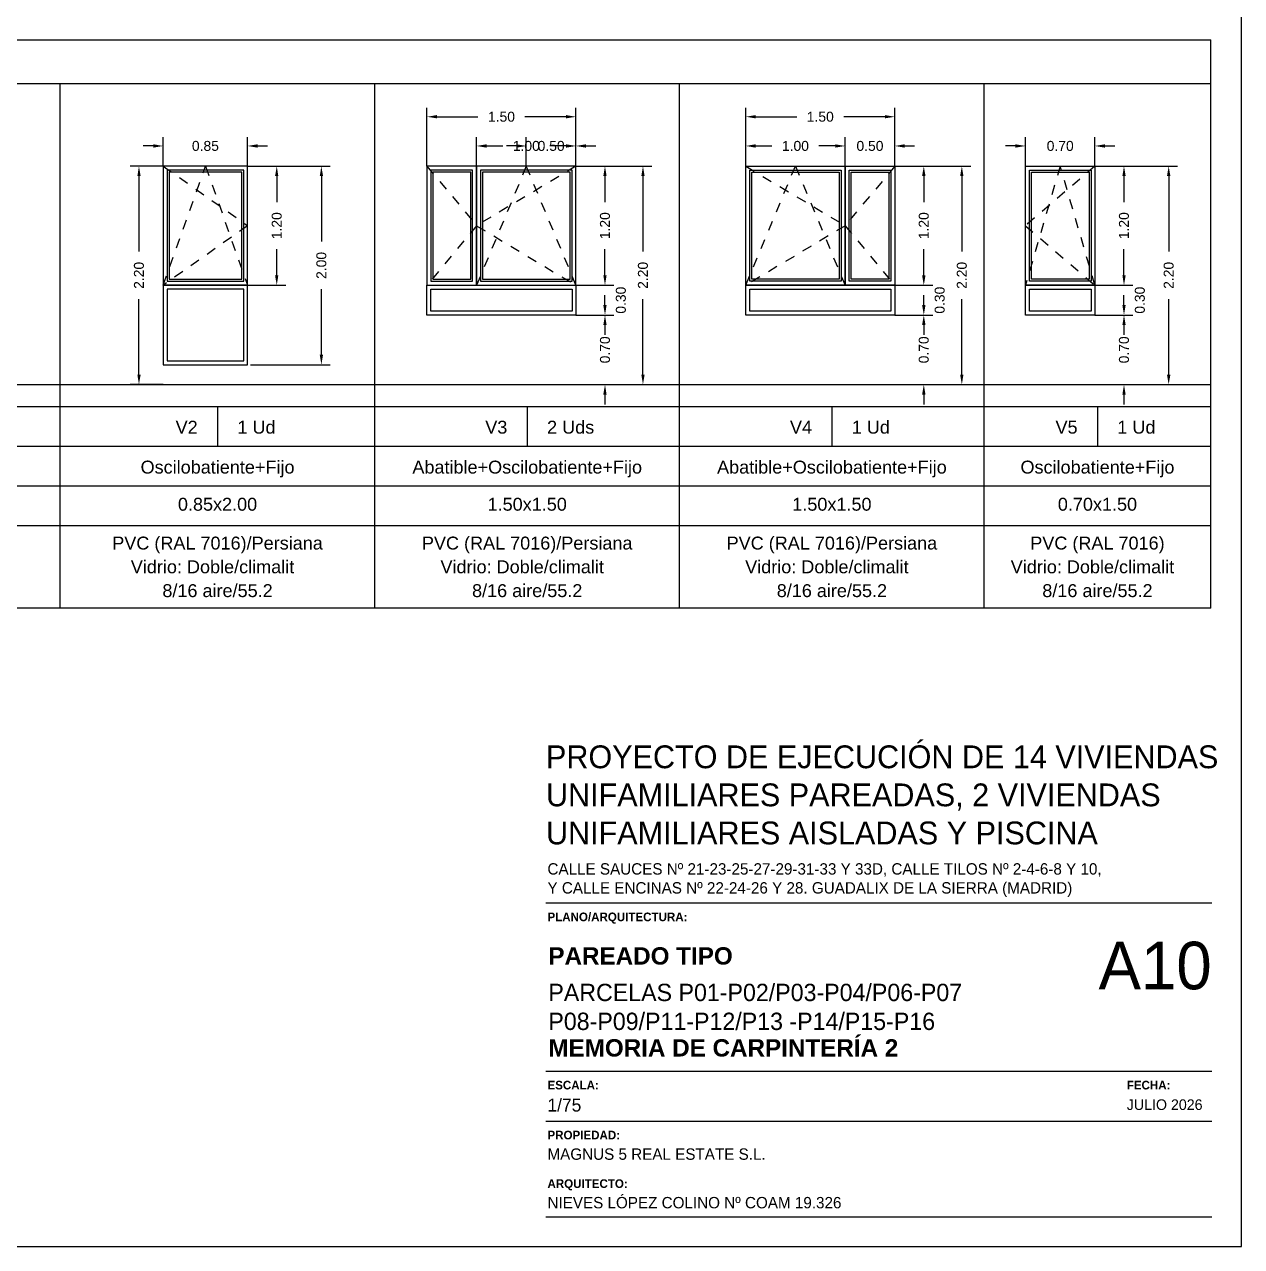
# Model space of a CAD drawing. Header units: millimetres. Extents: x 441156 to 441653, y 4514887 to 4515266.
# Drawn here: x 441623.61 to 441635.86, y 4515196.28 to 4515208.58 of the extents above; entities that cross this region are included whole.
import ezdxf
from ezdxf.enums import TextEntityAlignment as Align

# ---------------------------------------------------------------- set-up
doc = ezdxf.new("R2010")
doc.units = ezdxf.units.MM
doc.linetypes.add('CONTINUA', pattern=[0])
doc.linetypes.add('RAYITAS', pattern=[0.375, 0.25, -0.125])
for name, color, linetype in [('01_alzado', 5, 'CONTINUA'), ('01_cotas', 254, 'Continuous'), ('01_pilares primera', 6, 'Continuous'), ('01_texto cartela', 5, 'Continuous'), ('01_ventanas', 2, 'Continuous'), ('CARTELA', 4, 'Continuous'), ('COTAS', 251, 'Continuous'), ('DIVISION', 5, 'Continuous')]:
    doc.layers.add(name, color=color, linetype=linetype)
doc.layers.add('01_cartela', color=6, linetype='Continuous', plot=False)
doc.styles.add('Century Gothic', font='', dxfattribs={"height": 2})
doc.styles.add('Century Gothic_3', font='', dxfattribs={"height": 4.5})
doc.styles.add('Century Gothic_5', font='', dxfattribs={"height": 2.5})
doc.styles.add('Century Gothic_6', font='', dxfattribs={"height": 11})
doc.styles.add('Estilo1', font='swissel.ttf')
doc.styles.add('NIEVES2', font='sanss___.ttf')
doc.styles.add('NIEVES3', font='swisseb.ttf')
doc.styles.add('ROMANS', font='romans')
doc.styles.get('Century Gothic').set_extended_font_data('Century Gothic')
doc.styles.get('Century Gothic_3').set_extended_font_data('Century Gothic')
doc.styles.get('Century Gothic_5').set_extended_font_data('Century Gothic')
doc.styles.get('Century Gothic_6').set_extended_font_data('Century Gothic')
doc.dimstyles.new('DECIMAL-50', dxfattribs={"dimtxt": 0.08, "dimasz": 0.15, "dimexe": 0.09, "dimexo": 0, "dimgap": 0.09, "dimtad": 0, "dimzin": 0, "dimdsep": 46, "dimtxsty": 'ROMANS', "dimcen": 0.09, "dimclrt": 6, "dimadec": 0, "dimazin": 0, "dimtfac": 1.38, "dimtix": 1, "dimtofl": 0, "dimtmove": 2, "dimatfit": 3, "dimldrblk": 'OBLIQUE', "dimfxl": 1, "dimtolj": 1, "dimtzin": 0, "dimarcsym": 0})

# ---------------------------------------------------------------- blocks, each defined once
blk = doc.blocks.new('*D669')
at = {"layer": '01_cotas', "color": 0, "linetype": 'CONTINUA', "lineweight": -2, "transparency": 16777216}
for p, q in [((441629.163, 4515207.158), (441629.545, 4515207.158)), ((441629.163, 4515205.958), (441629.545, 4515205.958))]:
    blk.add_line(p, q, dxfattribs=at)
at = {"layer": '01_cotas', "color": 0, "lineweight": -2, "transparency": 16777216}
for p, q in [((441629.455, 4515207.058), (441629.455, 4515206.795)), ((441629.455, 4515206.058), (441629.455, 4515206.322))]:
    blk.add_line(p, q, dxfattribs=at)
at = {"layer": '01_cotas', "color": 0, "transparency": 16777216}
for points in [[(441629.438, 4515207.058), (441629.471, 4515207.058), (441629.455, 4515207.158)], [(441629.438, 4515206.058), (441629.471, 4515206.058), (441629.455, 4515205.958)]]:
    blk.add_solid(points, dxfattribs=at)
at = {"layer": '01_cotas', "color": 7, "transparency": 16777216, "insert": (441629.455, 4515206.558), "char_height": 0.1, "attachment_point": 5, "rotation": 90, "style": 'Estilo1'}
blk.add_mtext('\\A1;1.20', dxfattribs=at)
blk = doc.blocks.new('*D670')
at = {"layer": '01_cotas', "color": 0, "lineweight": -2, "transparency": 16777216}
for p, q in [((441629.455, 4515206.058), (441629.455, 4515206.158)), ((441629.455, 4515205.558), (441629.455, 4515205.458))]:
    blk.add_line(p, q, dxfattribs=at)
at = {"layer": '01_cotas', "color": 0, "linetype": 'CONTINUA', "lineweight": -2, "transparency": 16777216}
for p, q in [((441629.163, 4515205.958), (441629.545, 4515205.958)), ((441629.163, 4515205.658), (441629.545, 4515205.658))]:
    blk.add_line(p, q, dxfattribs=at)
at = {"layer": '01_cotas', "color": 0, "transparency": 16777216}
for points in [[(441629.438, 4515206.058), (441629.471, 4515206.058), (441629.455, 4515205.958)], [(441629.438, 4515205.558), (441629.471, 4515205.558), (441629.455, 4515205.658)]]:
    blk.add_solid(points, dxfattribs=at)
at = {"layer": '01_cotas', "color": 7, "transparency": 16777216, "insert": (441629.615, 4515205.808), "char_height": 0.1, "attachment_point": 5, "rotation": 90, "style": 'Estilo1'}
blk.add_mtext('\\A1;0.30', dxfattribs=at)
blk = doc.blocks.new('*D671')
at = {"layer": '01_cotas', "color": 0, "lineweight": -2, "transparency": 16777216}
for p, q in [((441629.455, 4515205.758), (441629.455, 4515205.858)), ((441629.455, 4515204.858), (441629.455, 4515204.758))]:
    blk.add_line(p, q, dxfattribs=at)
at = {"layer": '01_cotas', "color": 0, "linetype": 'CONTINUA', "lineweight": -2, "transparency": 16777216}
for p, q in [((441629.163, 4515205.658), (441629.545, 4515205.658)), ((441629.163, 4515204.958), (441629.545, 4515204.958))]:
    blk.add_line(p, q, dxfattribs=at)
at = {"layer": '01_cotas', "color": 0, "transparency": 16777216}
for points in [[(441629.438, 4515205.758), (441629.471, 4515205.758), (441629.455, 4515205.658)], [(441629.438, 4515204.858), (441629.471, 4515204.858), (441629.455, 4515204.958)]]:
    blk.add_solid(points, dxfattribs=at)
at = {"layer": '01_cotas', "color": 7, "transparency": 16777216, "insert": (441629.455, 4515205.308), "char_height": 0.1, "attachment_point": 5, "rotation": 90, "style": 'Estilo1'}
blk.add_mtext('\\A1;0.70', dxfattribs=at)
blk = doc.blocks.new('*D672')
at = {"layer": '01_cotas', "color": 0, "linetype": 'CONTINUA', "lineweight": -2, "transparency": 16777216}
for p, q in [((441629.455, 4515207.158), (441629.927, 4515207.158)), ((441629.455, 4515204.958), (441629.927, 4515204.958))]:
    blk.add_line(p, q, dxfattribs=at)
at = {"layer": '01_cotas', "color": 0, "lineweight": -2, "transparency": 16777216}
for p, q in [((441629.837, 4515207.058), (441629.837, 4515206.298)), ((441629.837, 4515205.058), (441629.837, 4515205.818))]:
    blk.add_line(p, q, dxfattribs=at)
at = {"layer": '01_cotas', "color": 0, "transparency": 16777216}
for points in [[(441629.821, 4515207.058), (441629.854, 4515207.058), (441629.837, 4515207.158)], [(441629.821, 4515205.058), (441629.854, 4515205.058), (441629.837, 4515204.958)]]:
    blk.add_solid(points, dxfattribs=at)
at = {"layer": '01_cotas', "color": 7, "transparency": 16777216, "insert": (441629.837, 4515206.058), "char_height": 0.1, "attachment_point": 5, "rotation": 90, "style": 'Estilo1'}
blk.add_mtext('\\A1;2.20', dxfattribs=at)
blk = doc.blocks.new('*D673')
at = {"layer": '01_cotas', "color": 0, "linetype": 'CONTINUA', "lineweight": -2, "transparency": 16777216}
for p, q in [((441632.372, 4515207.158), (441632.754, 4515207.158)), ((441632.372, 4515205.958), (441632.754, 4515205.958))]:
    blk.add_line(p, q, dxfattribs=at)
at = {"layer": '01_cotas', "color": 0, "lineweight": -2, "transparency": 16777216}
for p, q in [((441632.664, 4515207.058), (441632.664, 4515206.795)), ((441632.664, 4515206.058), (441632.664, 4515206.322))]:
    blk.add_line(p, q, dxfattribs=at)
at = {"layer": '01_cotas', "color": 0, "transparency": 16777216}
for points in [[(441632.647, 4515207.058), (441632.681, 4515207.058), (441632.664, 4515207.158)], [(441632.647, 4515206.058), (441632.681, 4515206.058), (441632.664, 4515205.958)]]:
    blk.add_solid(points, dxfattribs=at)
at = {"layer": '01_cotas', "color": 7, "transparency": 16777216, "insert": (441632.664, 4515206.558), "char_height": 0.1, "attachment_point": 5, "rotation": 90, "style": 'Estilo1'}
blk.add_mtext('\\A1;1.20', dxfattribs=at)
blk = doc.blocks.new('*D674')
at = {"layer": '01_cotas', "color": 0, "lineweight": -2, "transparency": 16777216}
for p, q in [((441632.664, 4515206.058), (441632.664, 4515206.158)), ((441632.664, 4515205.558), (441632.664, 4515205.458))]:
    blk.add_line(p, q, dxfattribs=at)
at = {"layer": '01_cotas', "color": 0, "linetype": 'CONTINUA', "lineweight": -2, "transparency": 16777216}
for p, q in [((441632.372, 4515205.958), (441632.754, 4515205.958)), ((441632.372, 4515205.658), (441632.754, 4515205.658))]:
    blk.add_line(p, q, dxfattribs=at)
at = {"layer": '01_cotas', "color": 0, "transparency": 16777216}
for points in [[(441632.647, 4515206.058), (441632.681, 4515206.058), (441632.664, 4515205.958)], [(441632.647, 4515205.558), (441632.681, 4515205.558), (441632.664, 4515205.658)]]:
    blk.add_solid(points, dxfattribs=at)
at = {"layer": '01_cotas', "color": 7, "transparency": 16777216, "insert": (441632.824, 4515205.808), "char_height": 0.1, "attachment_point": 5, "rotation": 90, "style": 'Estilo1'}
blk.add_mtext('\\A1;0.30', dxfattribs=at)
blk = doc.blocks.new('*D675')
at = {"layer": '01_cotas', "color": 0, "lineweight": -2, "transparency": 16777216}
for p, q in [((441632.664, 4515205.758), (441632.664, 4515205.858)), ((441632.664, 4515204.858), (441632.664, 4515204.758))]:
    blk.add_line(p, q, dxfattribs=at)
at = {"layer": '01_cotas', "color": 0, "linetype": 'CONTINUA', "lineweight": -2, "transparency": 16777216}
for p, q in [((441632.372, 4515205.658), (441632.754, 4515205.658)), ((441632.372, 4515204.958), (441632.754, 4515204.958))]:
    blk.add_line(p, q, dxfattribs=at)
at = {"layer": '01_cotas', "color": 0, "transparency": 16777216}
for points in [[(441632.647, 4515205.758), (441632.681, 4515205.758), (441632.664, 4515205.658)], [(441632.647, 4515204.858), (441632.681, 4515204.858), (441632.664, 4515204.958)]]:
    blk.add_solid(points, dxfattribs=at)
at = {"layer": '01_cotas', "color": 7, "transparency": 16777216, "insert": (441632.664, 4515205.308), "char_height": 0.1, "attachment_point": 5, "rotation": 90, "style": 'Estilo1'}
blk.add_mtext('\\A1;0.70', dxfattribs=at)
blk = doc.blocks.new('*D676')
at = {"layer": '01_cotas', "color": 0, "linetype": 'CONTINUA', "lineweight": -2, "transparency": 16777216}
for p, q in [((441632.664, 4515207.158), (441633.137, 4515207.158)), ((441632.664, 4515204.958), (441633.137, 4515204.958))]:
    blk.add_line(p, q, dxfattribs=at)
at = {"layer": '01_cotas', "color": 0, "lineweight": -2, "transparency": 16777216}
for p, q in [((441633.047, 4515207.058), (441633.047, 4515206.298)), ((441633.047, 4515205.058), (441633.047, 4515205.818))]:
    blk.add_line(p, q, dxfattribs=at)
at = {"layer": '01_cotas', "color": 0, "transparency": 16777216}
for points in [[(441633.03, 4515207.058), (441633.063, 4515207.058), (441633.047, 4515207.158)], [(441633.03, 4515205.058), (441633.063, 4515205.058), (441633.047, 4515204.958)]]:
    blk.add_solid(points, dxfattribs=at)
at = {"layer": '01_cotas', "color": 7, "transparency": 16777216, "insert": (441633.047, 4515206.058), "char_height": 0.1, "attachment_point": 5, "rotation": 90, "style": 'Estilo1'}
blk.add_mtext('\\A1;2.20', dxfattribs=at)
blk = doc.blocks.new('*D680')
at = {"layer": '01_cotas', "color": 0, "linetype": 'CONTINUA', "lineweight": -2, "transparency": 16777216}
for p, q in [((441631.872, 4515207.158), (441631.872, 4515207.451)), ((441632.372, 4515207.158), (441632.372, 4515207.451))]:
    blk.add_line(p, q, dxfattribs=at)
at = {"layer": '01_cotas', "color": 0, "lineweight": -2, "transparency": 16777216}
for p, q in [((441631.772, 4515207.361), (441631.672, 4515207.361)), ((441632.472, 4515207.361), (441632.572, 4515207.361))]:
    blk.add_line(p, q, dxfattribs=at)
at = {"layer": '01_cotas', "color": 0, "transparency": 16777216}
for points in [[(441631.772, 4515207.378), (441631.772, 4515207.344), (441631.872, 4515207.361)], [(441632.472, 4515207.378), (441632.472, 4515207.344), (441632.372, 4515207.361)]]:
    blk.add_solid(points, dxfattribs=at)
at = {"layer": '01_cotas', "color": 7, "transparency": 16777216, "insert": (441632.122, 4515207.361), "char_height": 0.1, "attachment_point": 5, "style": 'Estilo1'}
blk.add_mtext('\\A1;0.50', dxfattribs=at)
blk = doc.blocks.new('*D681')
at = {"layer": '01_cotas', "color": 0, "linetype": 'CONTINUA', "lineweight": -2, "transparency": 16777216}
for p, q in [((441630.872, 4515207.158), (441630.872, 4515207.745)), ((441632.372, 4515207.158), (441632.372, 4515207.745))]:
    blk.add_line(p, q, dxfattribs=at)
at = {"layer": '01_cotas', "color": 0, "lineweight": -2, "transparency": 16777216}
for p, q in [((441630.972, 4515207.655), (441631.385, 4515207.655)), ((441632.272, 4515207.655), (441631.858, 4515207.655))]:
    blk.add_line(p, q, dxfattribs=at)
at = {"layer": '01_cotas', "color": 0, "transparency": 16777216}
for points in [[(441630.972, 4515207.672), (441630.972, 4515207.639), (441630.872, 4515207.655)], [(441632.272, 4515207.672), (441632.272, 4515207.639), (441632.372, 4515207.655)]]:
    blk.add_solid(points, dxfattribs=at)
at = {"layer": '01_cotas', "color": 7, "transparency": 16777216, "insert": (441631.622, 4515207.655), "char_height": 0.1, "attachment_point": 5, "style": 'Estilo1'}
blk.add_mtext('\\A1;1.50', dxfattribs=at)
blk = doc.blocks.new('*D682')
at = {"layer": '01_cotas', "color": 0, "linetype": 'CONTINUA', "lineweight": -2, "transparency": 16777216}
for p, q in [((441630.872, 4515207.158), (441630.872, 4515207.451)), ((441631.872, 4515207.158), (441631.872, 4515207.451))]:
    blk.add_line(p, q, dxfattribs=at)
at = {"layer": '01_cotas', "color": 0, "lineweight": -2, "transparency": 16777216}
for p, q in [((441630.972, 4515207.361), (441631.135, 4515207.361)), ((441631.772, 4515207.361), (441631.608, 4515207.361))]:
    blk.add_line(p, q, dxfattribs=at)
at = {"layer": '01_cotas', "color": 0, "transparency": 16777216}
for points in [[(441630.972, 4515207.378), (441630.972, 4515207.344), (441630.872, 4515207.361)], [(441631.772, 4515207.378), (441631.772, 4515207.344), (441631.872, 4515207.361)]]:
    blk.add_solid(points, dxfattribs=at)
at = {"layer": '01_cotas', "color": 7, "transparency": 16777216, "insert": (441631.372, 4515207.361), "char_height": 0.1, "attachment_point": 5, "style": 'Estilo1'}
blk.add_mtext('\\A1;1.00', dxfattribs=at)
blk = doc.blocks.new('*D683')
at = {"layer": '01_cotas', "color": 0, "linetype": 'CONTINUA', "lineweight": -2, "transparency": 16777216}
for p, q in [((441628.663, 4515207.158), (441628.663, 4515207.451)), ((441629.163, 4515207.158), (441629.163, 4515207.451))]:
    blk.add_line(p, q, dxfattribs=at)
at = {"layer": '01_cotas', "color": 0, "lineweight": -2, "transparency": 16777216}
for p, q in [((441628.563, 4515207.361), (441628.463, 4515207.361)), ((441629.263, 4515207.361), (441629.363, 4515207.361))]:
    blk.add_line(p, q, dxfattribs=at)
at = {"layer": '01_cotas', "color": 0, "transparency": 16777216}
for points in [[(441628.563, 4515207.378), (441628.563, 4515207.344), (441628.663, 4515207.361)], [(441629.263, 4515207.378), (441629.263, 4515207.344), (441629.163, 4515207.361)]]:
    blk.add_solid(points, dxfattribs=at)
at = {"layer": '01_cotas', "color": 7, "transparency": 16777216, "insert": (441628.913, 4515207.361), "char_height": 0.1, "attachment_point": 5, "style": 'Estilo1'}
blk.add_mtext('\\A1;0.50', dxfattribs=at)
blk = doc.blocks.new('*D684')
at = {"layer": '01_cotas', "color": 0, "linetype": 'CONTINUA', "lineweight": -2, "transparency": 16777216}
for p, q in [((441627.663, 4515207.158), (441627.663, 4515207.745)), ((441629.163, 4515207.158), (441629.163, 4515207.745))]:
    blk.add_line(p, q, dxfattribs=at)
at = {"layer": '01_cotas', "color": 0, "lineweight": -2, "transparency": 16777216}
for p, q in [((441627.763, 4515207.655), (441628.176, 4515207.655)), ((441629.063, 4515207.655), (441628.649, 4515207.655))]:
    blk.add_line(p, q, dxfattribs=at)
at = {"layer": '01_cotas', "color": 0, "transparency": 16777216}
for points in [[(441627.763, 4515207.672), (441627.763, 4515207.639), (441627.663, 4515207.655)], [(441629.063, 4515207.672), (441629.063, 4515207.639), (441629.163, 4515207.655)]]:
    blk.add_solid(points, dxfattribs=at)
at = {"layer": '01_cotas', "color": 7, "transparency": 16777216, "insert": (441628.413, 4515207.655), "char_height": 0.1, "attachment_point": 5, "style": 'Estilo1'}
blk.add_mtext('\\A1;1.50', dxfattribs=at)
blk = doc.blocks.new('*D685')
at = {"layer": '01_cotas', "color": 0, "linetype": 'CONTINUA', "lineweight": -2, "transparency": 16777216}
for p, q in [((441628.163, 4515207.158), (441628.163, 4515207.451)), ((441629.163, 4515207.158), (441629.163, 4515207.451))]:
    blk.add_line(p, q, dxfattribs=at)
at = {"layer": '01_cotas', "color": 0, "lineweight": -2, "transparency": 16777216}
for p, q in [((441628.263, 4515207.361), (441628.426, 4515207.361)), ((441629.063, 4515207.361), (441628.899, 4515207.361))]:
    blk.add_line(p, q, dxfattribs=at)
at = {"layer": '01_cotas', "color": 0, "transparency": 16777216}
for points in [[(441628.263, 4515207.378), (441628.263, 4515207.344), (441628.163, 4515207.361)], [(441629.063, 4515207.378), (441629.063, 4515207.344), (441629.163, 4515207.361)]]:
    blk.add_solid(points, dxfattribs=at)
at = {"layer": '01_cotas', "color": 7, "transparency": 16777216, "insert": (441628.663, 4515207.361), "char_height": 0.1, "attachment_point": 5, "style": 'Estilo1'}
blk.add_mtext('\\A1;1.00', dxfattribs=at)
blk = doc.blocks.new('*D686')
at = {"layer": '01_cotas', "color": 0, "linetype": 'CONTINUA', "lineweight": -2, "transparency": 16777216}
for p, q in [((441634.387, 4515207.158), (441634.769, 4515207.158)), ((441634.387, 4515205.958), (441634.769, 4515205.958))]:
    blk.add_line(p, q, dxfattribs=at)
at = {"layer": '01_cotas', "color": 0, "lineweight": -2, "transparency": 16777216}
for p, q in [((441634.679, 4515207.058), (441634.679, 4515206.795)), ((441634.679, 4515206.058), (441634.679, 4515206.322))]:
    blk.add_line(p, q, dxfattribs=at)
at = {"layer": '01_cotas', "color": 0, "transparency": 16777216}
for points in [[(441634.663, 4515207.058), (441634.696, 4515207.058), (441634.679, 4515207.158)], [(441634.663, 4515206.058), (441634.696, 4515206.058), (441634.679, 4515205.958)]]:
    blk.add_solid(points, dxfattribs=at)
at = {"layer": '01_cotas', "color": 7, "transparency": 16777216, "insert": (441634.679, 4515206.558), "char_height": 0.1, "attachment_point": 5, "rotation": 90, "style": 'Estilo1'}
blk.add_mtext('\\A1;1.20', dxfattribs=at)
blk = doc.blocks.new('*D687')
at = {"layer": '01_cotas', "color": 0, "lineweight": -2, "transparency": 16777216}
for p, q in [((441634.679, 4515206.058), (441634.679, 4515206.158)), ((441634.679, 4515205.558), (441634.679, 4515205.458))]:
    blk.add_line(p, q, dxfattribs=at)
at = {"layer": '01_cotas', "color": 0, "linetype": 'CONTINUA', "lineweight": -2, "transparency": 16777216}
for p, q in [((441634.387, 4515205.958), (441634.769, 4515205.958)), ((441634.387, 4515205.658), (441634.769, 4515205.658))]:
    blk.add_line(p, q, dxfattribs=at)
at = {"layer": '01_cotas', "color": 0, "transparency": 16777216}
for points in [[(441634.663, 4515206.058), (441634.696, 4515206.058), (441634.679, 4515205.958)], [(441634.663, 4515205.558), (441634.696, 4515205.558), (441634.679, 4515205.658)]]:
    blk.add_solid(points, dxfattribs=at)
at = {"layer": '01_cotas', "color": 7, "transparency": 16777216, "insert": (441634.839, 4515205.808), "char_height": 0.1, "attachment_point": 5, "rotation": 90, "style": 'Estilo1'}
blk.add_mtext('\\A1;0.30', dxfattribs=at)
blk = doc.blocks.new('*D688')
at = {"layer": '01_cotas', "color": 0, "lineweight": -2, "transparency": 16777216}
for p, q in [((441634.679, 4515205.758), (441634.679, 4515205.858)), ((441634.679, 4515204.858), (441634.679, 4515204.758))]:
    blk.add_line(p, q, dxfattribs=at)
at = {"layer": '01_cotas', "color": 0, "linetype": 'CONTINUA', "lineweight": -2, "transparency": 16777216}
for p, q in [((441634.387, 4515205.658), (441634.769, 4515205.658)), ((441634.387, 4515204.958), (441634.769, 4515204.958))]:
    blk.add_line(p, q, dxfattribs=at)
at = {"layer": '01_cotas', "color": 0, "transparency": 16777216}
for points in [[(441634.663, 4515205.758), (441634.696, 4515205.758), (441634.679, 4515205.658)], [(441634.663, 4515204.858), (441634.696, 4515204.858), (441634.679, 4515204.958)]]:
    blk.add_solid(points, dxfattribs=at)
at = {"layer": '01_cotas', "color": 7, "transparency": 16777216, "insert": (441634.679, 4515205.308), "char_height": 0.1, "attachment_point": 5, "rotation": 90, "style": 'Estilo1'}
blk.add_mtext('\\A1;0.70', dxfattribs=at)
blk = doc.blocks.new('*D689')
at = {"layer": '01_cotas', "color": 0, "linetype": 'CONTINUA', "lineweight": -2, "transparency": 16777216}
for p, q in [((441633.687, 4515207.158), (441633.687, 4515207.451)), ((441634.387, 4515207.158), (441634.387, 4515207.451))]:
    blk.add_line(p, q, dxfattribs=at)
at = {"layer": '01_cotas', "color": 0, "lineweight": -2, "transparency": 16777216}
for p, q in [((441633.587, 4515207.361), (441633.487, 4515207.361)), ((441634.487, 4515207.361), (441634.587, 4515207.361))]:
    blk.add_line(p, q, dxfattribs=at)
at = {"layer": '01_cotas', "color": 0, "transparency": 16777216}
for points in [[(441633.587, 4515207.378), (441633.587, 4515207.344), (441633.687, 4515207.361)], [(441634.487, 4515207.378), (441634.487, 4515207.344), (441634.387, 4515207.361)]]:
    blk.add_solid(points, dxfattribs=at)
at = {"layer": '01_cotas', "color": 7, "transparency": 16777216, "insert": (441634.037, 4515207.361), "char_height": 0.1, "attachment_point": 5, "style": 'Estilo1'}
blk.add_mtext('\\A1;0.70', dxfattribs=at)
blk = doc.blocks.new('*D690')
at = {"layer": '01_cotas', "color": 0, "linetype": 'CONTINUA', "lineweight": -2, "transparency": 16777216}
for p, q in [((441634.506, 4515207.158), (441635.219, 4515207.158)), ((441634.416, 4515204.958), (441635.219, 4515204.958))]:
    blk.add_line(p, q, dxfattribs=at)
at = {"layer": '01_cotas', "color": 0, "lineweight": -2, "transparency": 16777216}
for p, q in [((441635.129, 4515207.058), (441635.129, 4515206.298)), ((441635.129, 4515205.058), (441635.129, 4515205.818))]:
    blk.add_line(p, q, dxfattribs=at)
at = {"layer": '01_cotas', "color": 0, "transparency": 16777216}
for points in [[(441635.112, 4515207.058), (441635.146, 4515207.058), (441635.129, 4515207.158)], [(441635.112, 4515205.058), (441635.146, 4515205.058), (441635.129, 4515204.958)]]:
    blk.add_solid(points, dxfattribs=at)
at = {"layer": '01_cotas', "color": 7, "transparency": 16777216, "insert": (441635.129, 4515206.058), "char_height": 0.1, "attachment_point": 5, "rotation": 90, "style": 'Estilo1'}
blk.add_mtext('\\A1;2.20', dxfattribs=at)
blk = doc.blocks.new('*D662')
at = {"layer": '01_cotas', "color": 0, "linetype": 'CONTINUA', "lineweight": -2, "transparency": 16777216}
for p, q in [((441625.858, 4515207.158), (441626.241, 4515207.158)), ((441625.858, 4515205.958), (441626.241, 4515205.958))]:
    blk.add_line(p, q, dxfattribs=at)
at = {"layer": '01_cotas', "color": 0, "lineweight": -2, "transparency": 16777216}
for p, q in [((441626.151, 4515207.058), (441626.151, 4515206.795)), ((441626.151, 4515206.058), (441626.151, 4515206.322))]:
    blk.add_line(p, q, dxfattribs=at)
at = {"layer": '01_cotas', "color": 0, "transparency": 16777216}
for points in [[(441626.134, 4515207.058), (441626.167, 4515207.058), (441626.151, 4515207.158)], [(441626.134, 4515206.058), (441626.167, 4515206.058), (441626.151, 4515205.958)]]:
    blk.add_solid(points, dxfattribs=at)
at = {"layer": '01_cotas', "color": 7, "transparency": 16777216, "insert": (441626.151, 4515206.558), "char_height": 0.1, "attachment_point": 5, "rotation": 90, "style": 'Estilo1'}
blk.add_mtext('\\A1;1.20', dxfattribs=at)
blk = doc.blocks.new('*D663')
at = {"layer": '01_cotas', "color": 0, "linetype": 'CONTINUA', "lineweight": -2, "transparency": 16777216}
for p, q in [((441625.008, 4515207.158), (441625.008, 4515207.451)), ((441625.858, 4515207.158), (441625.858, 4515207.451))]:
    blk.add_line(p, q, dxfattribs=at)
at = {"layer": '01_cotas', "color": 0, "lineweight": -2, "transparency": 16777216}
for p, q in [((441624.908, 4515207.361), (441624.808, 4515207.361)), ((441625.958, 4515207.361), (441626.058, 4515207.361))]:
    blk.add_line(p, q, dxfattribs=at)
at = {"layer": '01_cotas', "color": 0, "transparency": 16777216}
for points in [[(441624.908, 4515207.378), (441624.908, 4515207.344), (441625.008, 4515207.361)], [(441625.958, 4515207.378), (441625.958, 4515207.344), (441625.858, 4515207.361)]]:
    blk.add_solid(points, dxfattribs=at)
at = {"layer": '01_cotas', "color": 7, "transparency": 16777216, "insert": (441625.433, 4515207.361), "char_height": 0.1, "attachment_point": 5, "style": 'Estilo1'}
blk.add_mtext('\\A1;0.85', dxfattribs=at)
blk = doc.blocks.new('*D664')
at = {"layer": '01_cotas', "color": 0, "linetype": 'CONTINUA', "lineweight": -2, "transparency": 16777216}
for p, q in [((441625.977, 4515207.158), (441626.69, 4515207.158)), ((441625.887, 4515205.158), (441626.69, 4515205.158))]:
    blk.add_line(p, q, dxfattribs=at)
at = {"layer": '01_cotas', "color": 0, "lineweight": -2, "transparency": 16777216}
for p, q in [((441626.6, 4515207.058), (441626.6, 4515206.398)), ((441626.6, 4515205.258), (441626.6, 4515205.918))]:
    blk.add_line(p, q, dxfattribs=at)
at = {"layer": '01_cotas', "color": 0, "transparency": 16777216}
for points in [[(441626.584, 4515207.058), (441626.617, 4515207.058), (441626.6, 4515207.158)], [(441626.584, 4515205.258), (441626.617, 4515205.258), (441626.6, 4515205.158)]]:
    blk.add_solid(points, dxfattribs=at)
at = {"layer": '01_cotas', "color": 7, "transparency": 16777216, "insert": (441626.6, 4515206.158), "char_height": 0.1, "attachment_point": 5, "rotation": 90, "style": 'Estilo1'}
blk.add_mtext('\\A1;2.00', dxfattribs=at)
blk = doc.blocks.new('*D665')
at = {"layer": '01_cotas', "color": 0, "linetype": 'CONTINUA', "lineweight": -2, "transparency": 16777216}
for p, q in [((441625.008, 4515207.158), (441624.674, 4515207.158)), ((441625.008, 4515204.958), (441624.674, 4515204.958))]:
    blk.add_line(p, q, dxfattribs=at)
at = {"layer": '01_cotas', "color": 0, "lineweight": -2, "transparency": 16777216}
for p, q in [((441624.764, 4515207.058), (441624.764, 4515206.298)), ((441624.764, 4515205.058), (441624.764, 4515205.818))]:
    blk.add_line(p, q, dxfattribs=at)
at = {"layer": '01_cotas', "color": 0, "transparency": 16777216}
for points in [[(441624.748, 4515207.058), (441624.781, 4515207.058), (441624.764, 4515207.158)], [(441624.748, 4515205.058), (441624.781, 4515205.058), (441624.764, 4515204.958)]]:
    blk.add_solid(points, dxfattribs=at)
at = {"layer": '01_cotas', "color": 7, "transparency": 16777216, "insert": (441624.764, 4515206.058), "char_height": 0.1, "attachment_point": 5, "rotation": 90, "style": 'Estilo1'}
blk.add_mtext('\\A1;2.20', dxfattribs=at)

msp = doc.modelspace()

# ---------------------------------------------------------------- linework, layer by layer
at = {"layer": '01_alzado', "color": 5}
for points in [[(441625.858, 4515207.158), (441625.008, 4515207.158), (441625.008, 4515205.958), (441625.858, 4515205.958)], [(441628.163, 4515207.158), (441627.663, 4515207.158), (441627.663, 4515205.958), (441628.163, 4515205.958)], [(441629.163, 4515207.158), (441628.163, 4515207.158), (441628.163, 4515205.958), (441629.163, 4515205.958)], [(441630.872, 4515207.158), (441631.872, 4515207.158), (441631.872, 4515205.958), (441630.872, 4515205.958)], [(441631.872, 4515207.158), (441632.372, 4515207.158), (441632.372, 4515205.958), (441631.872, 4515205.958)], [(441633.687, 4515207.158), (441634.387, 4515207.158), (441634.387, 4515205.958), (441633.687, 4515205.958)], [(441625.858, 4515205.958), (441625.008, 4515205.958), (441625.008, 4515205.158), (441625.858, 4515205.158)], [(441627.663, 4515205.958), (441629.163, 4515205.958), (441629.163, 4515205.658), (441627.663, 4515205.658)], [(441630.872, 4515205.958), (441632.372, 4515205.958), (441632.372, 4515205.658), (441630.872, 4515205.658)], [(441633.687, 4515205.958), (441634.387, 4515205.958), (441634.387, 4515205.658), (441633.687, 4515205.658)]]:
    msp.add_lwpolyline(points, close=True, dxfattribs=at)
at = {"layer": '01_cartela', "color": 1}
msp.add_lwpolyline([(441605.224, 4515217.813), (441605.224, 4515196.278), (441635.862, 4515196.278), (441635.862, 4515217.813)], close=True, dxfattribs=at)
at = {"layer": '01_texto cartela'}
for p, q in [((441628.861, 4515199.739), (441635.562, 4515199.739)), ((441628.861, 4515198.044), (441635.562, 4515198.044)), ((441628.861, 4515197.542), (441635.562, 4515197.542)), ((441628.861, 4515196.578), (441635.562, 4515196.578))]:
    msp.add_line(p, q, dxfattribs=at)
at = {"layer": '01_ventanas', "color": 2}
for points in [[(441625.818, 4515207.118), (441625.048, 4515207.118), (441625.048, 4515205.998), (441625.818, 4515205.998)], [(441625.798, 4515207.098), (441625.068, 4515207.098), (441625.068, 4515206.018), (441625.798, 4515206.018)], [(441628.123, 4515207.118), (441627.703, 4515207.118), (441627.703, 4515205.998), (441628.123, 4515205.998)], [(441628.103, 4515207.098), (441627.723, 4515207.098), (441627.723, 4515206.018), (441628.103, 4515206.018)], [(441629.123, 4515207.118), (441628.203, 4515207.118), (441628.203, 4515205.998), (441629.123, 4515205.998)], [(441629.103, 4515207.098), (441628.223, 4515207.098), (441628.223, 4515206.018), (441629.103, 4515206.018)], [(441630.912, 4515207.118), (441631.832, 4515207.118), (441631.832, 4515205.998), (441630.912, 4515205.998)], [(441630.932, 4515207.098), (441631.812, 4515207.098), (441631.812, 4515206.018), (441630.932, 4515206.018)], [(441631.912, 4515207.118), (441632.332, 4515207.118), (441632.332, 4515205.998), (441631.912, 4515205.998)], [(441631.932, 4515207.098), (441632.312, 4515207.098), (441632.312, 4515206.018), (441631.932, 4515206.018)], [(441633.727, 4515207.118), (441634.347, 4515207.118), (441634.347, 4515205.998), (441633.727, 4515205.998)], [(441633.747, 4515207.098), (441634.327, 4515207.098), (441634.327, 4515206.018), (441633.747, 4515206.018)], [(441625.818, 4515205.918), (441625.048, 4515205.918), (441625.048, 4515205.198), (441625.818, 4515205.198)], [(441627.703, 4515205.918), (441629.123, 4515205.918), (441629.123, 4515205.698), (441627.703, 4515205.698)], [(441630.912, 4515205.918), (441632.332, 4515205.918), (441632.332, 4515205.698), (441630.912, 4515205.698)], [(441633.727, 4515205.918), (441634.347, 4515205.918), (441634.347, 4515205.698), (441633.727, 4515205.698)]]:
    msp.add_lwpolyline(points, close=True, dxfattribs=at)
at = {"layer": 'CARTELA', "color": 1}
msp.add_line((441605.542, 4515204.958), (441635.552, 4515204.958), dxfattribs=at)
at = {"layer": 'COTAS', "color": 120, "linetype": 'RAYITAS', "ltscale": 0.25}
for points in [[(441625.008, 4515207.158), (441625.858, 4515206.558), (441625.008, 4515205.958), (441625.433, 4515207.158), (441625.858, 4515205.958)], [(441627.663, 4515207.158), (441628.163, 4515206.558), (441627.663, 4515205.958)], [(441629.163, 4515207.158), (441628.163, 4515206.558), (441629.163, 4515205.958), (441628.663, 4515207.158), (441628.163, 4515205.958)], [(441630.872, 4515207.158), (441631.872, 4515206.558), (441630.872, 4515205.958), (441631.372, 4515207.158), (441631.872, 4515205.958)], [(441632.372, 4515207.158), (441631.872, 4515206.558), (441632.372, 4515205.958)], [(441634.387, 4515207.158), (441633.687, 4515206.558), (441634.387, 4515205.958), (441634.037, 4515207.158), (441633.687, 4515205.958)]]:
    msp.add_lwpolyline(points, dxfattribs=at)
at = {"layer": 'DIVISION', "color": 5}
for p, q in [((441605.542, 4515208.43), (441635.552, 4515208.43)), ((441635.552, 4515202.707), (441635.552, 4515208.43)), ((441605.542, 4515207.989), (441635.552, 4515207.989)), ((441623.971, 4515202.707), (441623.971, 4515207.989)), ((441627.139, 4515202.707), (441627.139, 4515207.989)), ((441630.206, 4515202.707), (441630.206, 4515207.989)), ((441633.272, 4515202.707), (441633.272, 4515207.989)), ((441605.542, 4515204.738), (441635.552, 4515204.738)), ((441625.555, 4515204.738), (441625.555, 4515204.338)), ((441628.672, 4515204.738), (441628.672, 4515204.338)), ((441631.739, 4515204.738), (441631.739, 4515204.338)), ((441634.412, 4515204.738), (441634.412, 4515204.338)), ((441605.542, 4515204.338), (441635.552, 4515204.338)), ((441605.542, 4515203.938), (441635.552, 4515203.938)), ((441605.542, 4515203.538), (441635.552, 4515203.538)), ((441635.552, 4515202.707), (441605.542, 4515202.707))]:
    msp.add_line(p, q, dxfattribs=at)

# ---------------------------------------------------------------- texts
at = {"layer": '01_pilares primera', "color": 7, "style": 'NIEVES2'}
for s, p in [('1 Ud', (441625.755, 4515204.464)), ('2 Uds', (441628.872, 4515204.464)), ('1 Ud', (441631.939, 4515204.464)), ('1 Ud', (441634.612, 4515204.464))]:
    msp.add_text(s, height=0.13, dxfattribs=at).set_placement(p)
for s, p in [('V2', (441625.355, 4515204.464)), ('V3', (441628.472, 4515204.464)), ('V4', (441631.539, 4515204.464)), ('V5', (441634.212, 4515204.464))]:
    msp.add_text(s, height=0.13, dxfattribs=at).set_placement(p, align=Align.RIGHT)
at = {"layer": '01_texto cartela'}
for s, insert, char_height, width, attachment_point, style in [('\\PPROYECTO DE EJECUCIÓN DE 14 VIVIENDAS UNIFAMILIARES PAREADAS, 2 VIVIENDAS UNIFAMILIARES AISLADAS Y PISCINA', (441628.861, 4515201.708), 0.23, 6.82217, 1, 'Century Gothic_3'), ('CALLE SAUCES Nº 21-23-25-27-29-31-33 Y 33D, CALLE TILOS Nº 2-4-6-8 Y 10, \\PY CALLE ENCINAS Nº 22-24-26 Y 28. GUADALIX DE LA SIERRA (MADRID)', (441628.876, 4515200.138), 0.11455, 9.24681, 1, 'Century Gothic'), ('{\\fCentury Gothic|b1|i0|c0|p34;PLANO/ARQUITECTURA: }', (441628.876, 4515199.641), 0.08701, 2.11715, 1, 'Century Gothic'), ('\\pt2.3273;\\PPARCELAS P01-P02/P03-P04/P06-P07\\PP08-P09/P11-P12/P13 -P14/P15-P16 ', (441628.885, 4515198.456), 0.17455, 7.00908, 7, 'Century Gothic_5'), ('\\pt2.3273;MEMORIA DE CARPINTERÍA 2', (441628.885, 4515198.189), 0.17455, 7.00908, 7, 'NIEVES3'), ('{\\fCentury Gothic|b1|i0|c0|p34;ESCALA: }', (441628.876, 4515197.947), 0.08701, 2.11715, 1, 'Century Gothic'), ('{\\fCentury Gothic|b1|i0|c0|p34;FECHA: }', (441634.707, 4515197.947), 0.08701, 2.11715, 1, 'Century Gothic'), ('1/75', (441628.876, 4515197.768), 0.1309, 2.11715, 1, 'Century Gothic'), ('JULIO 2026', (441634.707, 4515197.76), 0.1069, 3.50438, 1, 'Century Gothic'), ('{\\fCentury Gothic|b1|i0|c0|p34;PROPIEDAD:}', (441628.876, 4515197.444), 0.08701, 0.83709, 1, 'Century Gothic'), ('MAGNUS 5 REAL ESTATE S.L.', (441628.876, 4515197.266), 0.11455, 4.88231, 1, 'Century Gothic'), ('{\\fCentury Gothic|b1|i0|c0|p34;ARQUITECTO:}', (441628.876, 4515196.955), 0.08701, 0.83709, 1, 'Century Gothic'), ('NIEVES LÓPEZ COLINO Nº COAM 19.326', (441628.876, 4515196.777), 0.11455, 3.65153, 1, 'Century Gothic')]:
    msp.add_mtext(s, dxfattribs=dict(at, insert=insert, char_height=char_height, width=width, attachment_point=attachment_point, style=style))
at = {"layer": '01_texto cartela', "color": 1}
for s, insert, char_height, width, attachment_point, style in [('A10', (441635.562, 4515199.347), 0.4786, 1.04985, 3, 'Century Gothic_6'), ('\\pt2.3273;PAREADO TIPO ', (441628.885, 4515199.115), 0.17455, 7.00908, 7, 'NIEVES3')]:
    msp.add_mtext(s, dxfattribs=dict(at, insert=insert, char_height=char_height, width=width, attachment_point=attachment_point, style=style))
at = {"layer": 'DIVISION', "color": 5, "style": 'NIEVES2'}
for s, p in [('Oscilobatiente+Fijo', (441625.555, 4515204.062)), ('Abatible+Oscilobatiente+Fijo', (441628.672, 4515204.062)), ('Abatible+Oscilobatiente+Fijo', (441631.739, 4515204.062)), ('Oscilobatiente+Fijo', (441634.412, 4515204.062)), ('0.85x2.00', (441625.555, 4515203.688)), ('1.50x1.50', (441628.672, 4515203.688)), ('1.50x1.50', (441631.739, 4515203.688)), ('0.70x1.50', (441634.412, 4515203.688)), ('PVC (RAL 7016)/Persiana', (441625.555, 4515203.297)), ('PVC (RAL 7016)/Persiana', (441628.672, 4515203.297)), ('PVC (RAL 7016)/Persiana', (441631.739, 4515203.297)), ('PVC (RAL 7016)', (441634.412, 4515203.297)), ('Vidrio: Doble/climalit  ', (441625.555, 4515203.058)), ('Vidrio: Doble/climalit  ', (441628.672, 4515203.058)), ('Vidrio: Doble/climalit  ', (441631.739, 4515203.058)), ('Vidrio: Doble/climalit  ', (441634.412, 4515203.058)), ('8/16 aire/55.2', (441625.555, 4515202.818)), ('8/16 aire/55.2', (441628.672, 4515202.818)), ('8/16 aire/55.2', (441631.739, 4515202.818)), ('8/16 aire/55.2', (441634.412, 4515202.818))]:
    msp.add_text(s, height=0.13, dxfattribs=at).set_placement(p, align=Align.CENTER)

# ---------------------------------------------------------------- dimensions: what is measured, and where the dimension line sits
at = {"layer": '01_cotas'}
for base, p1, p2, angle, picture, middle in [((441627.663, 4515207.655), (441629.163, 4515207.158), (441627.663, 4515207.158), 180, '*D684', (441628.413, 4515207.655)), ((441630.872, 4515207.655), (441632.372, 4515207.158), (441630.872, 4515207.158), 180, '*D681', (441631.622, 4515207.655)), ((441625.008, 4515207.361), (441625.858, 4515207.158), (441625.008, 4515207.158), 180, '*D663', (441625.433, 4515207.361)), ((441629.163, 4515207.361), (441628.163, 4515207.158), (441629.163, 4515207.158), 0, '*D685', (441628.663, 4515207.361)), ((441628.663, 4515207.361), (441629.163, 4515207.158), (441628.663, 4515207.158), 180, '*D683', (441628.913, 4515207.361)), ((441630.872, 4515207.361), (441631.872, 4515207.158), (441630.872, 4515207.158), 180, '*D682', (441631.372, 4515207.361)), ((441631.872, 4515207.361), (441632.372, 4515207.158), (441631.872, 4515207.158), 180, '*D680', (441632.122, 4515207.361)), ((441633.687, 4515207.361), (441634.387, 4515207.158), (441633.687, 4515207.158), 180, '*D689', (441634.037, 4515207.361)), ((441624.764, 4515204.958), (441625.008, 4515207.158), (441625.008, 4515204.958), 90, '*D665', (441624.764, 4515206.058)), ((441626.151, 4515205.958), (441625.858, 4515207.158), (441625.858, 4515205.958), 90, '*D662', (441626.151, 4515206.558)), ((441626.6, 4515205.158), (441625.977, 4515207.158), (441625.887, 4515205.158), 90, '*D664', (441626.6, 4515206.158)), ((441629.455, 4515205.958), (441629.163, 4515207.158), (441629.163, 4515205.958), 90, '*D669', (441629.455, 4515206.558)), ((441629.837, 4515204.958), (441629.455, 4515207.158), (441629.455, 4515204.958), 90, '*D672', (441629.837, 4515206.058)), ((441632.664, 4515205.958), (441632.372, 4515207.158), (441632.372, 4515205.958), 90, '*D673', (441632.664, 4515206.558)), ((441633.047, 4515204.958), (441632.664, 4515207.158), (441632.664, 4515204.958), 90, '*D676', (441633.047, 4515206.058)), ((441634.679, 4515205.958), (441634.387, 4515207.158), (441634.387, 4515205.958), 90, '*D686', (441634.679, 4515206.558)), ((441635.129, 4515204.958), (441634.506, 4515207.158), (441634.416, 4515204.958), 90, '*D690', (441635.129, 4515206.058)), ((441629.455, 4515204.958), (441629.163, 4515205.658), (441629.163, 4515204.958), 90, '*D671', (441629.455, 4515205.308)), ((441632.664, 4515204.958), (441632.372, 4515205.658), (441632.372, 4515204.958), 90, '*D675', (441632.664, 4515205.308)), ((441634.679, 4515204.958), (441634.387, 4515205.658), (441634.387, 4515204.958), 90, '*D688', (441634.679, 4515205.308))]:
    dim = msp.add_linear_dim(base=base, p1=p1, p2=p2, angle=angle, dimstyle='DECIMAL-50', override={"dimtxt": 0.1, "dimasz": 0.1, "dimtxsty": 'Estilo1', "dimsah": 1, "dimclrt": 7, "dimfxl": 0.09, "dimarcsym": 2}, dxfattribs=at)
    dim.commit()
    dim.dimension.update_dxf_attribs({"geometry": picture, "text_midpoint": middle})
for base, p1, p2, picture, middle in [((441629.455, 4515205.658), (441629.163, 4515205.958), (441629.163, 4515205.658), '*D670', (441629.615, 4515205.808)), ((441632.664, 4515205.658), (441632.372, 4515205.958), (441632.372, 4515205.658), '*D674', (441632.824, 4515205.808)), ((441634.679, 4515205.658), (441634.387, 4515205.958), (441634.387, 4515205.658), '*D687', (441634.839, 4515205.808))]:
    dim = msp.add_linear_dim(base=base, p1=p1, p2=p2, angle=90, dimstyle='DECIMAL-50', override={"dimtxt": 0.1, "dimasz": 0.1, "dimtxsty": 'Estilo1', "dimsah": 1, "dimclrt": 7, "dimfxl": 0.09, "dimarcsym": 2}, dxfattribs=at)
    dim.commit()
    dim.dimension.update_dxf_attribs({"geometry": picture, "text_midpoint": middle, "dimtype": 160})

doc.saveas('drawing.dxf')
